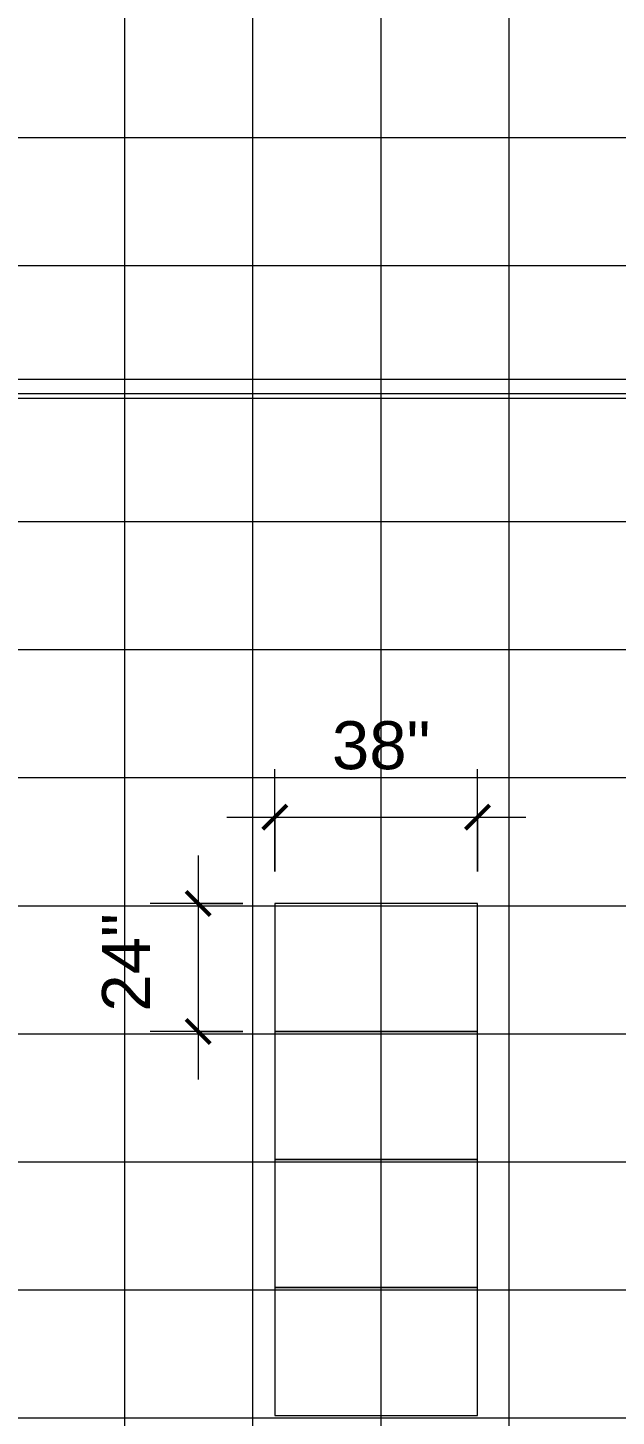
# Model space of a CAD drawing. Header units: inches. Extents: x 1 to 2249, y -2455 to -36.
# Drawn here: x 1829.8 to 1940, y -1367.7 to -1107.4 of the extents above; entities that cross this region are included whole.
import ezdxf

# ---------------------------------------------------------------- set-up
doc = ezdxf.new("R2010")
doc.units = ezdxf.units.IN
doc.header["$MEASUREMENT"] = 0
for name, color, linetype, lineweight in [('A-ANNO-DIMS', 211, 'Continuous', 9), ('A-ANNO-DIMS-96', 211, 'Continuous', 9), ('A-DETL-GENF', 92, 'Continuous', 9), ('A-GENM', 13, 'Continuous', 9), ('I-WALL', 2, 'Continuous', 13)]:
    doc.layers.add(name, color=color, linetype=linetype, lineweight=lineweight)
doc.styles.add('Swis721 Lt BT', font='swissl.ttf', dxfattribs={"height": 9})
doc.dimstyles.new('OTJ_-_3_32__Linear__1_2__-_inches_only', dxfattribs={"dimscale": 12, "dimtxt": 9.497835, "dimasz": 0.375, "dimexe": 0.75, "dimexo": 0.5, "dimgap": 0.5, "dimtad": 1, "dimdec": 1, "dimrnd": 0.5, "dimzin": 0, "dimdsep": 46, "dimlunit": 5, "dimtxsty": 'Swis721 Lt BT', "dimblk1": 'OBLIQUE', "dimblk2": 'OBLIQUE', "dimsah": 1, "dimcen": 0.09, "dimdle": 0.75, "dimazin": 0, "dimtfac": 1, "dimtdec": 4, "dimtix": 1, "dimtmove": 0, "dimatfit": 3, "dimfxl": 1, "dimtvp": 1, "dimfrac": 2, "dimtolj": 1, "dimtzin": 0, "dimarcsym": 2})

# ---------------------------------------------------------------- blocks, each defined once
blk = doc.blocks.new('RACKS2 - RACKS-5895671-Level 7 CONSTRUCTION')
at = {"layer": 'A-GENM', "lineweight": 20}
for p, q in [((1823.09, -1271.86), (1785.09, -1271.86)), ((1785.09, -1271.86), (1785.09, -1295.86)), ((1823.09, -1295.86), (1823.09, -1271.86)), ((1785.09, -1295.86), (1823.09, -1295.86))]:
    blk.add_line(p, q, dxfattribs=at)
blk = doc.blocks.new('RACKS3 - RACKS-5895683-Level 7 CONSTRUCTION')
at = {"layer": 'A-GENM', "lineweight": 20}
for p, q in [((1823.09, -1271.86), (1785.09, -1271.86)), ((1785.09, -1271.86), (1785.09, -1295.86)), ((1823.09, -1295.86), (1823.09, -1271.86)), ((1785.09, -1295.86), (1823.09, -1295.86))]:
    blk.add_line(p, q, dxfattribs=at)
blk = doc.blocks.new('RACKS4 - RACKS-5895695-Level 7 CONSTRUCTION')
at = {"layer": 'A-GENM', "lineweight": 20}
for p, q in [((1823.09, -1271.86), (1785.09, -1271.86)), ((1785.09, -1271.86), (1785.09, -1295.86)), ((1823.09, -1295.86), (1823.09, -1271.86)), ((1785.09, -1295.86), (1823.09, -1295.86))]:
    blk.add_line(p, q, dxfattribs=at)
blk = doc.blocks.new('RACKS5 - RACKS-5895707-Level 7 CONSTRUCTION')
at = {"layer": 'A-GENM', "lineweight": 20}
for p, q in [((1823.09, -1271.86), (1785.09, -1271.86)), ((1785.09, -1271.86), (1785.09, -1295.86)), ((1823.09, -1295.86), (1823.09, -1271.86)), ((1785.09, -1295.86), (1823.09, -1295.86))]:
    blk.add_line(p, q, dxfattribs=at)
blk = doc.blocks.new('DIMBLOCK12-Level 7 CONSTRUCTION')
at = {"layer": 'A-ANNO-DIMS-96'}
for p, q in [((1876.09, -1265.56), (1876.09, -1246.41)), ((1914.09, -1265.56), (1914.09, -1246.41)), ((1867.09, -1255.41), (1923.09, -1255.41)), ((1876.09, -1255.41), (1876.09, -1265.56)), ((1914.09, -1255.41), (1914.09, -1265.56))]:
    blk.add_line(p, q, dxfattribs=at)
at = {"layer": 'A-ANNO-DIMS-96', "lineweight": 50}
for p, q in [((1876.09, -1255.41), (1878.34, -1253.16)), ((1914.09, -1255.41), (1916.34, -1253.16)), ((1876.09, -1255.41), (1873.84, -1257.66)), ((1914.09, -1255.41), (1911.84, -1257.66))]:
    blk.add_line(p, q, dxfattribs=at)
at = {"layer": 'A-ANNO-DIMS-96', "color": 0, "insert": (1886.8, -1237.4), "char_height": 9, "width": 19.9002, "attachment_point": 1, "line_spacing_factor": 1.005062, "style": 'Swis721 Lt BT'}
blk.add_mtext('38"', dxfattribs=at)
blk = doc.blocks.new('_Oblique')
at = {"color": 0, "linetype": 'ByBlock', "lineweight": -2}
blk.add_line((-0.5, -0.5), (0.5, 0.5), dxfattribs=at)
blk = doc.blocks.new('DIMBLOCK15-Level 7 CONSTRUCTION')
at = {"layer": 'A-ANNO-DIMS-96'}
for p, q in [((1861.75, -1262.56), (1861.75, -1304.56)), ((1870.09, -1271.56), (1852.75, -1271.56)), ((1861.75, -1271.56), (1870.09, -1271.56)), ((1870.09, -1295.56), (1852.75, -1295.56)), ((1861.75, -1295.56), (1870.09, -1295.56))]:
    blk.add_line(p, q, dxfattribs=at)
at = {"layer": 'A-ANNO-DIMS-96', "lineweight": 50}
for p, q in [((1861.75, -1271.56), (1859.5, -1269.31)), ((1861.75, -1271.56), (1864, -1273.81)), ((1861.75, -1295.56), (1859.5, -1293.31)), ((1861.75, -1295.56), (1864, -1297.81))]:
    blk.add_line(p, q, dxfattribs=at)
at = {"layer": 'A-ANNO-DIMS-96', "color": 0, "insert": (1843.74, -1291.85), "char_height": 9, "width": 19.9002, "attachment_point": 1, "rotation": 90, "line_spacing_factor": 1.005062, "style": 'Swis721 Lt BT'}
blk.add_mtext('24"', dxfattribs=at)

msp = doc.modelspace()

# ---------------------------------------------------------------- hatches: boundary and pattern name
at = {"layer": 'A-DETL-GENF'}
h = msp.add_hatch(dxfattribs=at)
h.set_pattern_fill('FP1_9', color=254, style=0, pattern_type=2)
h.set_pattern_definition([(0, (0, 0), (0, 24), []), (90, (0, 0), (-24, 1e-15), [])])
h.paths.add_polyline_path([(2050.2, -1714.91), (2156.27, -1714.89), (2156.27, -1691.16), (2179.45, -1691.16), (2179.45, -1516.48), (2156.27, -1516.48), (2156.29, -1485.24), (2179.45, -1485.24), (2179.45, -1324.3), (2156.29, -1324.3), (2156.29, -1293.32), (2179.45, -1293.32), (2179.45, -1180.35), (2156.29, -1180.35), (2156.29, -1149.41), (2179.45, -1149.41), (2179.45, -805.57), (2173.15, -805.57), (2168.37, -820.66), (2142.15, -812.33), (2152.36, -780.14), (2174.05, -787.02), (2179.98, -768.42), (2180.1, -768.42), (2230.2, -611.3), (2208.77, -604.46), (2215.3, -583.98), (2013.23, -519.9), (2006.8, -540.13), (1980.87, -531.89), (1987.29, -511.65), (1784.64, -447.35), (1777.69, -469.28), (1751.74, -461.04), (1758.7, -439.11), (1555.88, -374.76), (1548.93, -396.68), (1522.98, -388.45), (1529.94, -366.54), (1327.96, -302.46), (1321.01, -324.38), (1291.44, -315), (1298.4, -293.06), (1100.1, -230.14), (1093.11, -252.07), (1066.92, -243.76), (951.44, -607.72), (1135.21, -666.03), (1172.11, -549.74), (1256.27, -578.72), (1218.59, -692.63), (1681.47, -839.5), (1681.47, -865.14), (1801.47, -865.14), (1801.47, -950.89), (1681.47, -950.89), (1681.47, -1131.82), (1707.36, -1131.82), (1707.36, -1173.36), (1801.47, -1173.36), (1801.47, -1245.68), (1681.47, -1245.68), (1681.47, -1294.33), (1707.38, -1294.33), (1707.38, -1323.79), (1681.47, -1323.79), (1681.47, -1489.01), (1703.24, -1489.01), (1703.24, -1513.13), (1681.47, -1513.13), (1681.47, -1691.19), (1707.22, -1691.19), (1707.22, -1714.89), (1915.45, -1714.89), (1915.45, -1691.17), (1947.18, -1691.17), (1947.18, -1714.91), (2007.75, -1714.91)], flags=0)
h.paths.add_polyline_path([(1853.12, -1019.06), (1830.23, -1011.8), (1837.53, -988.81), (1860.42, -996.07), (1855.43, -1011.8)], flags=0)
h.paths.add_polyline_path([(1940.06, -744.69), (1917.16, -737.43), (1924.46, -714.44), (1947.35, -721.7), (1942.36, -737.43)], flags=0)

# ---------------------------------------------------------------- linework, layer by layer
at = {"layer": 'I-WALL'}
for p, q in [((2072.72, -1173.36), (1681.47, -1173.36)), ((1681.47, -1176.86), (2072.72, -1176.86))]:
    msp.add_line(p, q, dxfattribs=at)

# ---------------------------------------------------------------- block references
at = {"layer": 'A-GENM'}
for name, p in [('RACKS2 - RACKS-5895671-Level 7 CONSTRUCTION', (91, 0.3)), ('RACKS3 - RACKS-5895683-Level 7 CONSTRUCTION', (91, -23.7)), ('RACKS4 - RACKS-5895695-Level 7 CONSTRUCTION', (91, -47.7)), ('RACKS5 - RACKS-5895707-Level 7 CONSTRUCTION', (91, -71.7))]:
    msp.add_blockref(name, p, dxfattribs=at)

# ---------------------------------------------------------------- dimensions: what is measured, and where the dimension line sits
at = {"layer": 'A-ANNO-DIMS'}
dim = msp.add_linear_dim(base=(1914.09, -1255.41), p1=(1876.09, -1271.56), p2=(1914.09, -1271.56), dimstyle='OTJ_-_3_32__Linear__1_2__-_inches_only', override={"dimpost": '<>', "dimfxl": 38}, dxfattribs=at)
dim.commit()
dim.dimension.update_dxf_attribs({"geometry": 'DIMBLOCK12-Level 7 CONSTRUCTION', "text_midpoint": (1895.09, -1244.79)})
dim = msp.add_linear_dim(base=(1861.75, -1295.56), p1=(1876.09, -1271.56), p2=(1876.09, -1295.56), angle=90, dimstyle='OTJ_-_3_32__Linear__1_2__-_inches_only', override={"dimpost": '<>', "dimfxl": 24}, dxfattribs=at)
dim.commit()
dim.dimension.update_dxf_attribs({"geometry": 'DIMBLOCK15-Level 7 CONSTRUCTION', "text_midpoint": (1851.25, -1283.56)})

doc.saveas('drawing.dxf')
